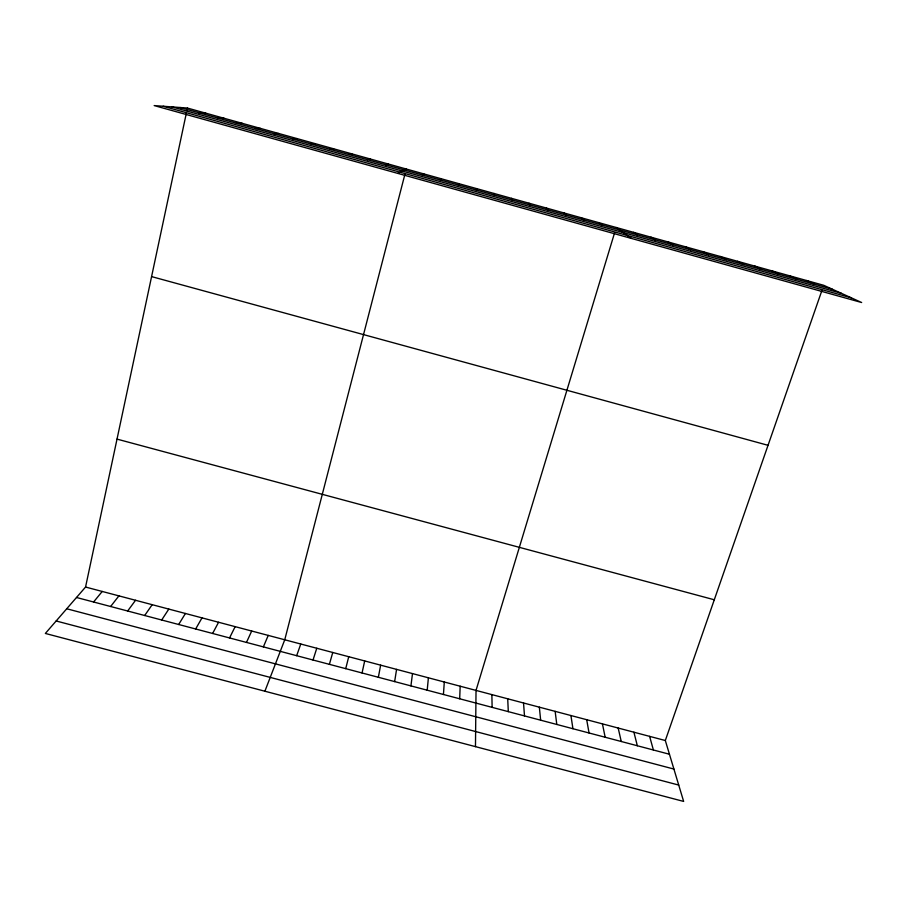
<?xml version="1.0" encoding="UTF-8"?>
<svg xmlns="http://www.w3.org/2000/svg" width="907" height="907" viewBox="0 0 907 907"><rect width="100%" height="100%" fill="white"/><g stroke="black" fill="none" stroke-linecap="round" stroke-linejoin="round"><path stroke-width="1.36" d="M475.472 746.642L476.028 690.408L614.64 232.645M459.69 698.775L460.166 686.214M443.444 694.49L444.294 682.007M476.39 190.051L476.526 188.588M427.197 690.193L428.399 677.801M410.928 685.896L412.492 673.595M394.647 681.588L396.574 669.377M378.355 677.28L380.645 665.16M821.946 290.365L665.319 740.52L683.651 801.425L45.35 633.449L85.553 587.044L186.298 113.398M186.865 110.722L187.432 108.058L823.715 285.297L861.65 302.519L154.167 105.575L187.432 108.058M362.052 672.971L364.693 660.942M345.726 668.652L348.73 656.713M404.919 174.269L284.753 639.775L264.889 691.225M329.388 664.332L332.756 652.484M313.028 660.013L316.77 648.256M296.668 655.682L300.773 644.015M458.42 185.039L458.987 183.702M263.381 646.884L268.234 635.399M246.477 642.417L251.704 631.023M229.55 637.938L235.151 626.646M212.612 633.46L218.587 622.259M195.651 628.982L202.012 617.871M178.679 624.492L185.425 613.483M161.684 620.003L168.815 609.085M144.689 615.502L152.195 604.686M127.66 611.001L135.551 600.275M110.631 606.5L118.908 595.876M93.58 601.999L102.23 591.455M440.428 180.028L441.437 178.804M422.424 175.017L423.864 173.917M397.822 173.407L406.279 169.019M385.792 164.813L388.139 163.963M367.188 159.632L369.988 158.906M348.549 154.439L351.814 153.839M329.899 149.247L333.617 148.782M311.237 144.054L315.409 143.703M292.542 138.85L297.179 138.624M273.835 133.635L278.937 133.544M255.105 128.42L260.672 128.454M236.364 123.193L242.384 123.363M217.601 117.967L224.086 118.261M198.814 112.74L205.764 113.16M85.553 587.044L665.319 740.52M76.505 597.486L669.445 754.239M66.733 608.767L673.901 769.057M56.155 620.978L678.731 785.077M117.014 439.113L714.285 599.776M151.582 276.601L768.036 445.314M180.005 107.502L832.184 289.14M171.945 106.901L841.39 293.324M163.169 106.244L851.39 297.859M806.504 280.501L814.565 284.231M789.294 275.705L796.924 279.322M772.05 270.91L779.26 274.402M754.805 266.102L761.585 269.481M737.538 261.284L743.899 264.549M720.249 256.477L726.19 259.617M702.948 251.658L708.458 254.686M685.635 246.829L690.715 249.742M668.3 241.999L672.949 244.788M650.954 237.169L655.171 239.845M633.585 232.328L637.372 234.879M616.204 227.487L631.227 238.371M598.801 222.646L601.726 224.959M581.376 217.793L583.87 219.982M563.95 212.93L566.002 215.004M546.49 208.077L548.123 210.027M529.03 203.213L530.21 205.039M511.548 198.338L512.296 200.05M649.616 736.359L653.391 749.987M633.902 732.198L637.338 745.747M618.177 728.038L621.25 741.495M602.441 723.877L605.162 737.244M494.043 193.463L494.349 195.05M586.693 719.704L589.051 732.981M570.922 715.532L572.941 728.718M555.141 711.349L556.796 724.455M539.348 707.165L540.651 720.181M523.543 702.982L524.484 715.906M507.716 698.798L508.305 711.632M491.877 694.603L492.116 707.358"/></g></svg>
